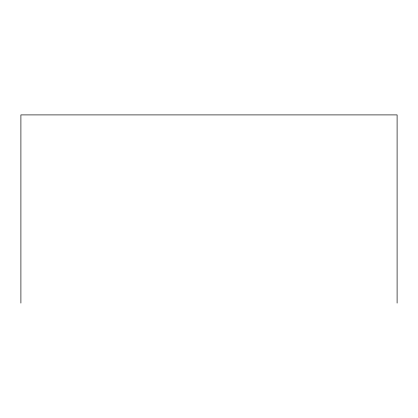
<?xml version="1.0" encoding="UTF-8"?>
<svg xmlns="http://www.w3.org/2000/svg" width="418" height="418" viewBox="0 0 418 418"><rect width="100%" height="100%" fill="white"/><g stroke="black" fill="none" stroke-linecap="round" stroke-linejoin="round"><path stroke-width="0.63" d="M397.1 303.097L397.1 114.903L20.9 114.903L20.9 303.097"/></g></svg>
